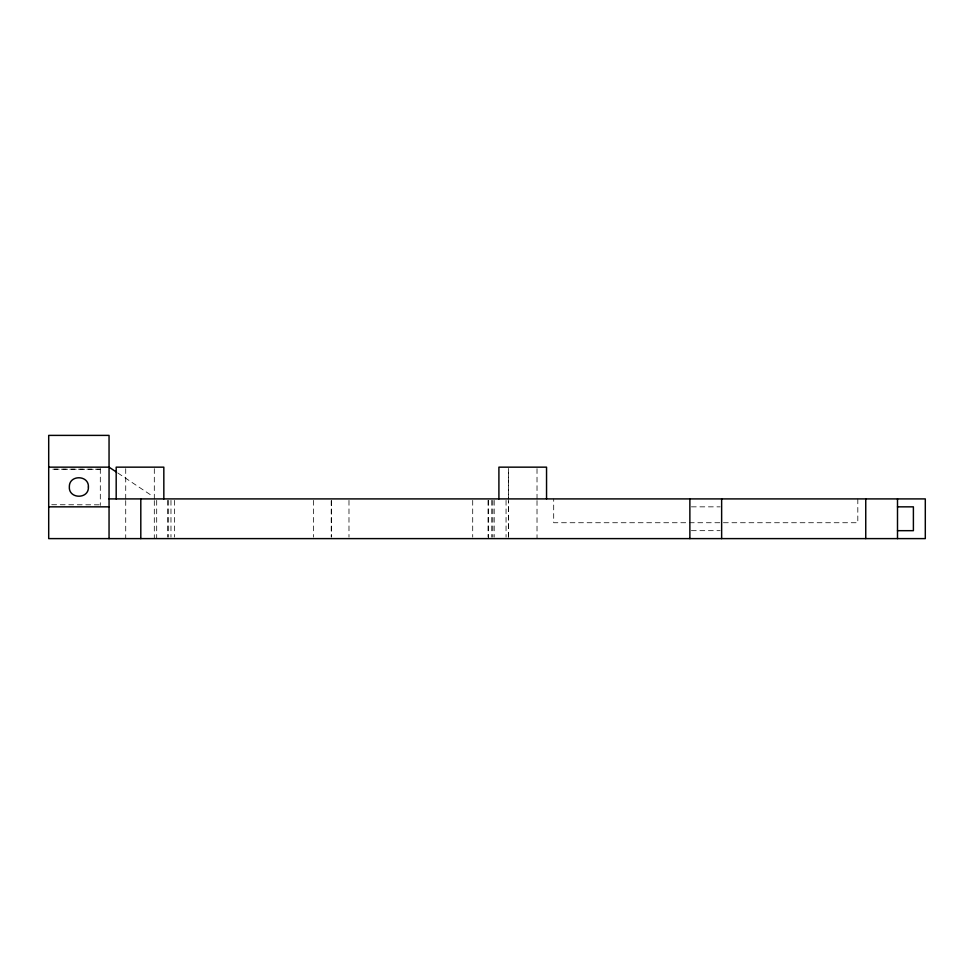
<?xml version="1.0" encoding="UTF-8"?>
<svg xmlns="http://www.w3.org/2000/svg" width="974" height="974" viewBox="0 0 974 974"><rect width="100%" height="100%" fill="white"/><g stroke="black" fill="none" stroke-linecap="round" stroke-linejoin="round"><path stroke-width="0.73" stroke-dasharray="4.87 3.65" d="M51.732 504.727L100.31 504.824M691.382 506.845L720.127 506.845M691.382 530.672L720.127 530.672M117.817 472.999L152.93 496.399M857.814 498.907L857.814 522.734L553.695 522.734L553.695 498.907M537.015 468.664L537.027 499.078M537.015 500.599L537.027 538.61M508.44 537.088L508.44 500.599L508.428 538.61M506.054 500.38L506.054 537.137M494.183 500.38L494.183 537.137M492.82 500.38L492.82 537.137M491.76 500.38L491.76 537.137M488.364 500.38L488.364 538.61M488.047 500.38L488.047 537.137M472.707 500.38L472.707 537.137M348.984 500.38L348.984 537.137M331.294 500.38L331.294 537.137L331.282 498.907M313.591 500.38L313.591 537.137M174.383 500.38L174.383 537.137M170.974 500.38L170.974 537.137M168.66 500.38L168.66 537.137M167.577 500.38L167.577 537.137M156.692 500.38L156.692 538.61M154.306 468.664L154.306 499.078M154.306 500.599L154.306 538.61M125.719 468.664L125.719 499.078M125.719 500.599L125.719 538.61M100.31 468.616L100.31 505.384M100.31 469.176L51.732 469.176L100.31 469.273M508.44 499.078L508.44 468.664L508.428 499.078"/><path stroke-width="1.46" d="M48.7 467.155L109.051 467.155L116.563 472.159M109.051 498.907L925.3 498.907L925.3 538.61L48.7 538.61L48.7 435.39L109.051 435.39L109.051 538.61M48.7 506.845L109.051 506.845M897.504 506.845L913.393 506.845L913.393 530.672L897.504 530.672M897.504 498.907L897.504 538.61M865.752 498.907L865.752 538.61M721.637 498.907L721.637 538.61M689.872 498.907L689.872 538.61M546.548 498.907L546.548 467.155L498.907 467.155L498.907 498.907M163.839 498.907L163.827 467.155L116.186 467.155L116.186 498.907M140.804 498.907L140.804 538.61M88.403 487C88.975 499.492 68.363 499.151 69.349 486.683C69.166 474.582 88.987 474.922 88.403 487"/></g></svg>
